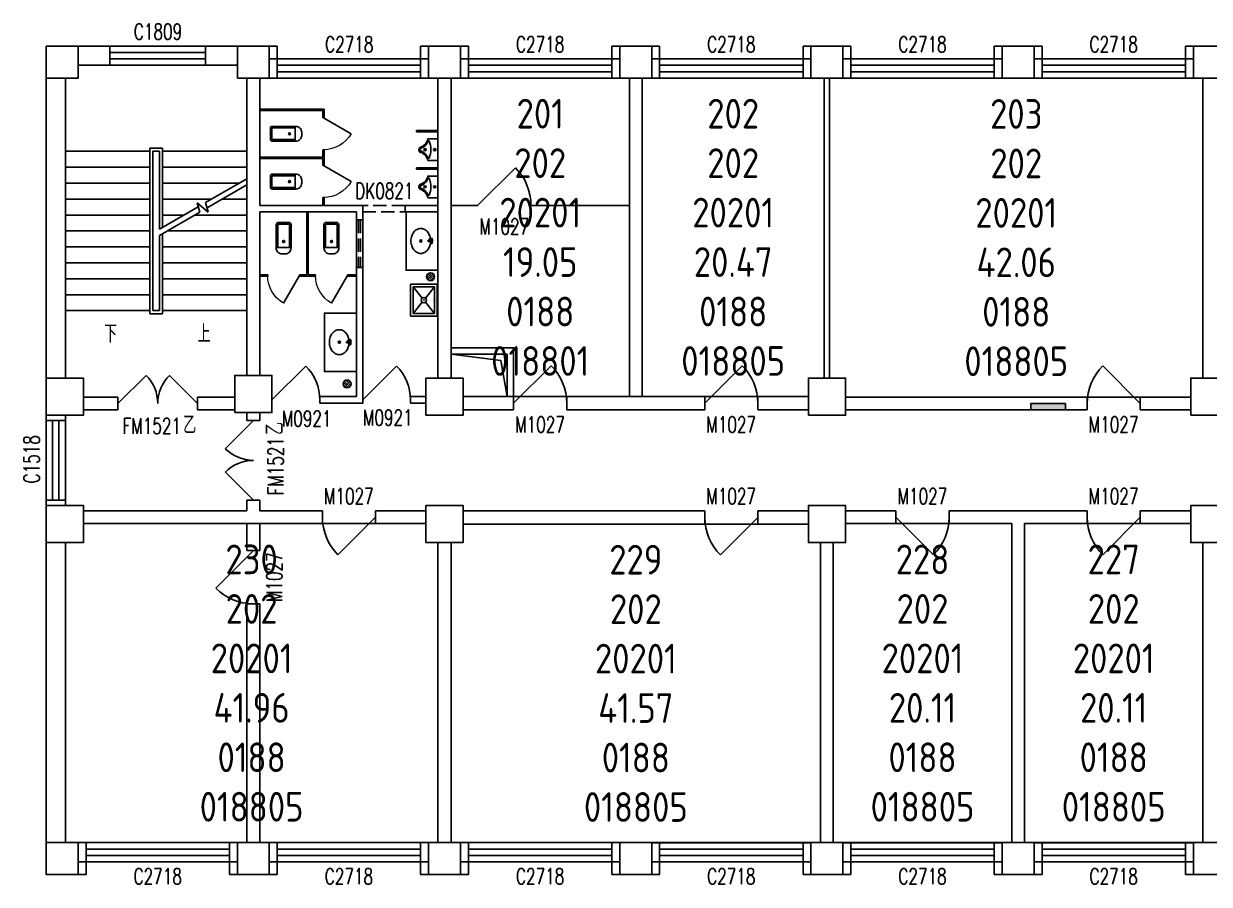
# Model space of a CAD drawing. Extents: x 9002 to 103626, y 51795 to 75438.
# Drawn here: x 9002 to 31326, y 58766 to 74973 of the extents above; entities that cross this region are included whole.
import ezdxf

# ---------------------------------------------------------------- set-up
doc = ezdxf.new("R2010")
doc.units = 0
doc.header["$LTSCALE"] = 1000
doc.header["$MEASUREMENT"] = 0
doc.linetypes.add('DASH', pattern=[0.35, 0.25, -0.1])
for name, color, linetype in [('body', 30, 'Continuous'), ('GROS', 6, 'Continuous'), ('RM', 4, 'Continuous'), ('RM$', 5, 'Continuous'), ('RM$TXT', 5, 'Continuous')]:
    doc.layers.add(name, color=color, linetype=linetype)
doc.layers.get('0').freeze()
doc.styles.add('_TCH_DIM', font='SIMPLEX', dxfattribs={"bigfont": 'GBCBIG'})
doc.styles.add('_TCH_WINDOW', font='SIMPLEX', dxfattribs={"bigfont": 'GBCBIG'})
doc.styles.get("Standard").update_dxf_attribs({"font": 'gbenor.shx', "bigfont": 'gbcbig.shx'})

# ---------------------------------------------------------------- blocks, each defined once
blk = doc.blocks.new('_FZHK')
blk.add_lwpolyline([(-0.5, -0.5), (0.5, -0.5), (0.5, 0.5), (-0.5, 0.5)], close=True)
blk = doc.blocks.new('$DorLib2D$00000114')
at = {"color": 0}
blk.add_line((0.5, 0), (-0.207, 0.707), dxfattribs=at)
blk.add_arc((0.5, 0), 1, 135, 180, dxfattribs=at)
blk = doc.blocks.new('$WINLIB2D$00000001')
at = {"color": 0}
for points in [[(-0.5, 0.5), (-0.5, -0.5)], [(-0.5, 0.5), (0.5, 0.5)], [(0.5, -0.5), (0.5, 0.5)], [(0.5, 0.1667), (-0.5, 0.1667)], [(0.5, -0.1667), (-0.5, -0.1667)], [(-0.5, -0.5), (0.5, -0.5)]]:
    blk.add_lwpolyline(points, dxfattribs=at)
blk = doc.blocks.new('$DorLib2D$00000116')
at = {"color": 0}
for p, q in [((-0.5, 0), (-0.146, 0.354)), ((0.5, 0), (0.146, 0.354))]:
    blk.add_line(p, q, dxfattribs=at)
for centre, start, end in [((-0.5, 0), 0, 45), ((0.5, 0), 135, 180)]:
    blk.add_arc(centre, 0.5, start, end, dxfattribs=at)
blk = doc.blocks.new('$lvtry$00000201')
at = {"color": 0}
for p, q in [((100, -30, 0), (-100, -30, 0)), ((110, -470, 0), (110, -40, 0)), ((140, -470, 0), (-140, -470, 0))]:
    blk.add_line(p, q, dxfattribs=at)
at = {"color": 0, "elevation": 0}
blk.add_lwpolyline([(140, -40, 0.414214), (100, 0), (-100, 0, 0.414214), (-140, -40), (-140, -480, 0.414214), (-30, -590), (30, -590, 0.414214), (140, -480)], format="xyb", close=True, dxfattribs=at)
blk.add_lwpolyline([(-110, -40), (-110, -470)], dxfattribs=at)
at = {"color": 0}
blk.add_circle((0, -359, 0), 20, dxfattribs=at)
for centre, start, end in [((-100, -40, 0), 90, 180), ((100, -40, 0), 0, 90)]:
    blk.add_arc(centre, 10, start, end, dxfattribs=at)
for p in [(0, 0, 0), (0, -359, 0)]:
    blk.add_point(p, dxfattribs=at)
blk = doc.blocks.new('$TCHSYS$APDOOR2D')
blk.add_line((0.5, 0), (0, 0.866))
at = {"lineweight": 13}
blk.add_arc((0.5, 0), 1, 120, 180, dxfattribs=at)
blk = doc.blocks.new('$lvtry$00000222')
at = {"color": 0, "elevation": 0}
blk.add_lwpolyline([(-205, -191), (-205, 0), (205, 0), (205, -191, 0.268068), (51, -323, -0.317765), (0, -360, -0.317765), (-51, -323, 0.268068)], format="xyb", close=True, dxfattribs=at)
at = {"color": 0}
for centre in [(0, -60, 0), (0, -242, 0)]:
    blk.add_circle(centre, 20, dxfattribs=at)
for centre, radius, start, end in [((-152, -175, 0), 10, 114.1084, 248.1394), ((5, -526, 0), 395, 66.6675, 114.1084), ((-243, -401, 0), 233, 19.2639, 68.1394), ((243, -401, 0), 233, 110.4941, 160.7361), ((158, -173, 0), 10, 290.4941, 66.6675), ((0, -316, 0), 24, 199.2639, 269.4998), ((0, -316, 0), 24, 270.5002, 340.7361)]:
    blk.add_arc(centre, radius, start, end, dxfattribs=at)
for p in [(0, -60, 0), (0, -242, 0)]:
    blk.add_point(p, dxfattribs=at)
blk = doc.blocks.new('$lvtry$00000191')
at = {"color": 0}
for p, q in [((-250, -50, 0), (-39, -219, 0)), ((39, -219, 0), (250, -50, 0)), ((-250, -450, 0), (-39, -281, 0)), ((39, -281, 0), (250, -450, 0))]:
    blk.add_line(p, q, dxfattribs=at)
at = {"color": 0, "elevation": 0}
for points in [[(300, -500), (300, 0), (-300, 0), (-300, -500)], [(250, -450), (250, -50), (-250, -50), (-250, -450)]]:
    blk.add_lwpolyline(points, close=True, dxfattribs=at)
at = {"color": 0}
blk.add_circle((0, -250, 0), 50, dxfattribs=at)
for p in [(0, -50, 0), (0, -250, 0)]:
    blk.add_point(p, dxfattribs=at)
blk = doc.blocks.new('$lvtry$00000171')
for p, q in [((-74, 11), (-11, 74)), ((-70, -27), (27, 70)), ((-53, -53), (53, 53)), ((-27, -70), (70, 27)), ((11, -74), (74, -11))]:
    blk.add_line(p, q)
blk.add_circle((0, 0), 75)
blk.add_point((0, 0))
blk = doc.blocks.new('$lvtry$00000194')
at = {"color": 0}
for p, q in [((-17, -27), (-17, -17)), ((17, -27), (17, -17))]:
    blk.add_line(p, q, dxfattribs=at)
blk.add_lwpolyline([(14, -39, -0.067374), (92, -53, -0.088152), (166, -93, -0.105269), (218, -155, -0.121685), (235, -224, -0.121685), (218, -292, -0.105269), (166, -355, -0.088152), (92, -394, -0.078966), (0, -409, -0.078966), (-92, -394, -0.088152), (-166, -355, -0.105269), (-218, -292, -0.121685), (-235, -224, -0.121685), (-218, -155, -0.105269), (-166, -93, -0.088152), (-92, -53, -0.059935), (-23, -40, -0.059935)], format="xyb", dxfattribs=at)
for centre, radius in [((0, -221), 20), ((0, -27), 16.7), ((0, -221), 15)]:
    blk.add_circle(centre, radius, dxfattribs=at)
for centre, radius, start, end in [((0, -17), 16.7, 0, 180), ((-40, -17), 10.1, 106.6096, 258.1648), ((-64, 250), 259, 274.7069, 282.3732), ((-75, -197), 173, 71.36, 79.1873), ((-29, -63), 6.77, 155.344, 308.3224), ((-171, 35), 166, 324.8411, 338.1337), ((-171, 35), 170, 324.8411, 331.3523), ((-29, -63), 3.37, 155.344, 308.3224), ((100, -178), 170, 132.3141, 138.8253), ((100, -178), 166, 125.5327, 138.8253), ((-12, -42), 10.6, 201.8924, 261.774), ((-381, -99), 372, 2.3982, 6.7627), ((0, -80), 9.9, 201.7837, 338.2163), ((64, 250), 259, 257.6268, 265.2931), ((381, -99), 372, 170.1008, 177.6018), ((75, -197), 173, 100.8127, 110.4191), ((40, -17), 10.1, 281.8352, 73.3904)]:
    blk.add_arc(centre, radius, start, end, dxfattribs=at)
for p in [(0, -27), (0, -221)]:
    blk.add_point(p, dxfattribs=at)

msp = doc.modelspace()

# ---------------------------------------------------------------- hatches: boundary and pattern name
at = {"layer": 'body'}
msp.add_hatch(color=30, dxfattribs=at).paths.add_polyline_path([(28616, 67820), (27966, 67820), (27966, 67700), (28616, 67700)])

# ---------------------------------------------------------------- linework, layer by layer
at = {"layer": 'body', "color": 30}
for p, q in [((10626, 74550), (10026, 74550)), ((10626, 74190), (10626, 74550)), ((13026, 74550), (12426, 74550)), ((12426, 74550), (12426, 74190)), ((13776, 74550), (13626, 74550)), ((13776, 74310), (13776, 74550)), ((16626, 74550), (16476, 74550)), ((16476, 74550), (16476, 74310)), ((17376, 74550), (17226, 74550)), ((17376, 74310), (17376, 74550)), ((20226, 74550), (20076, 74550)), ((20076, 74550), (20076, 74310)), ((20976, 74550), (20826, 74550)), ((20976, 74310), (20976, 74550)), ((23826, 74550), (23676, 74550)), ((23676, 74550), (23676, 74310)), ((24576, 74550), (24426, 74550)), ((24576, 74310), (24576, 74550)), ((27426, 74550), (27276, 74550)), ((27276, 74550), (27276, 74310)), ((28176, 74550), (28026, 74550)), ((28176, 74310), (28176, 74550)), ((31026, 74550), (30876, 74550)), ((30876, 74550), (30876, 74310)), ((10026, 74190), (10626, 74190)), ((13026, 74190), (10026, 74190)), ((12426, 74190), (13026, 74190)), ((13776, 74310), (13626, 74310)), ((13776, 73950), (13776, 74310)), ((16626, 74310), (16476, 74310)), ((16476, 74310), (16476, 73950)), ((17376, 74310), (17226, 74310)), ((17376, 73950), (17376, 74310)), ((20226, 74310), (20076, 74310)), ((20076, 74310), (20076, 73950)), ((20976, 74310), (20826, 74310)), ((20976, 73950), (20976, 74310)), ((23826, 74310), (23676, 74310)), ((23676, 74310), (23676, 73950)), ((24576, 74310), (24426, 74310)), ((24576, 73950), (24576, 74310)), ((27426, 74310), (27276, 74310)), ((27276, 74310), (27276, 73950)), ((28176, 74310), (28026, 74310)), ((28176, 73950), (28176, 74310)), ((31026, 74310), (30876, 74310)), ((30876, 74310), (30876, 73950)), ((9426, 73950), (9426, 68300)), ((9786, 73950), (9786, 68300)), ((9786, 73950), (9786, 72570)), ((13206, 72570), (13206, 73950)), ((13206, 73950), (13206, 71550)), ((13446, 73950), (13446, 71550)), ((13626, 73950), (13776, 73950)), ((16476, 73950), (16626, 73950)), ((16801, 73950), (16801, 71550)), ((17051, 73950), (17051, 71550)), ((17226, 73950), (17376, 73950)), ((20076, 73950), (20226, 73950)), ((20406, 67950), (20406, 73950)), ((20646, 67950), (20646, 73950)), ((20826, 73950), (20976, 73950)), ((23676, 73950), (23826, 73950)), ((24426, 73950), (24576, 73950)), ((27276, 73950), (27426, 73950)), ((28026, 73950), (28176, 73950)), ((30876, 73950), (31026, 73950)), ((31206, 68300), (31206, 73950)), ((13446, 73362), (14658, 73362)), ((13446, 73362), (13446, 73337)), ((13446, 73337), (14633, 73337)), ((14633, 73337), (14633, 73200)), ((14658, 73200), (14658, 73362)), ((14633, 73200), (14658, 73200)), ((16801, 72962), (16401, 72962)), ((16401, 72937), (16401, 72962)), ((16801, 72937), (16401, 72937)), ((16801, 72937), (16801, 72962)), ((9786, 72570), (9786, 69570)), ((11376, 72570), (9786, 72570)), ((9786, 72570), (11376, 72570)), ((11616, 72630), (11376, 72630)), ((11376, 72630), (11376, 69510)), ((11436, 72570), (11436, 69570)), ((11556, 72570), (11436, 72570)), ((11436, 72570), (11436, 69570)), ((11436, 72570), (11556, 72570)), ((11556, 71101), (11556, 72570)), ((11556, 71101), (11556, 72570)), ((11616, 71136), (11616, 72630)), ((11616, 72570), (13206, 72570)), ((11616, 72570), (13206, 72570)), ((13206, 72054), (13206, 72570)), ((14658, 72600), (14633, 72600)), ((14633, 72600), (14633, 72462)), ((14658, 72450), (14658, 72600)), ((13446, 72462), (14633, 72462)), ((13446, 72462), (13446, 72437)), ((13446, 72437), (14633, 72437)), ((14633, 72437), (14633, 72300)), ((14658, 72300), (14658, 72450)), ((11376, 72270), (9786, 72270)), ((11616, 72270), (13206, 72270)), ((14633, 72300), (14658, 72300)), ((16801, 72262), (16401, 72262)), ((16401, 72237), (16401, 72262)), ((16801, 72237), (16401, 72237)), ((16801, 72237), (16801, 72262)), ((11376, 71970), (9786, 71970)), ((11616, 71970), (13060, 71970)), ((12428, 71605), (13206, 72054)), ((12455, 71505), (13206, 71938)), ((13206, 69570), (13206, 71938)), ((11376, 71670), (9786, 71670)), ((11616, 71670), (12540, 71670)), ((12740, 71670), (13206, 71670)), ((14658, 71700), (14633, 71700)), ((14633, 71700), (14633, 71550)), ((14658, 71550), (14658, 71700)), ((11556, 71101), (12289, 71525)), ((12316, 71425), (12270, 71597)), ((12270, 71597), (12476, 71424)), ((12476, 71424), (12428, 71605)), ((13206, 71550), (13206, 68350)), ((14646, 71550), (13446, 71550)), ((15265, 71550), (14646, 71550)), ((15385, 71550), (15265, 71550)), ((15385, 71430), (15385, 71550)), ((16801, 71550), (16185, 71550)), ((16185, 71550), (16185, 71430)), ((16801, 71550), (16801, 68300)), ((17051, 71550), (17051, 68300)), ((11376, 71370), (9786, 71370)), ((11556, 70986), (12316, 71425)), ((11616, 71370), (12021, 71370)), ((12221, 71370), (13206, 71370)), ((13446, 71430), (13446, 68350)), ((14646, 71430), (13446, 71430)), ((14333, 71430), (14333, 70242)), ((14358, 71430), (14333, 71430)), ((14358, 71430), (14358, 70242)), ((15265, 71430), (14646, 71430)), ((15265, 71430), (15265, 70230)), ((15385, 71430), (15385, 70230)), ((16185, 71430), (16801, 71430)), ((11376, 71070), (9786, 71070)), ((11616, 69510), (11616, 71020)), ((11701, 71070), (13206, 71070)), ((11376, 70770), (9786, 70770)), ((11556, 69570), (11556, 70986)), ((11556, 69570), (11556, 70986)), ((11616, 70770), (13206, 70770)), ((11376, 70470), (9786, 70470)), ((11616, 70470), (13206, 70470)), ((11376, 70170), (9786, 70170)), ((11616, 70170), (13206, 70170)), ((13596, 70242), (13446, 70242)), ((13446, 70242), (13446, 70217)), ((13446, 70217), (13596, 70217)), ((13596, 70217), (13596, 70242)), ((14333, 70242), (14196, 70242)), ((14196, 70242), (14196, 70217)), ((14196, 70217), (14346, 70217)), ((14346, 70217), (14496, 70217)), ((14496, 70242), (14358, 70242)), ((14496, 70217), (14496, 70242)), ((15265, 70242), (15096, 70242)), ((15096, 70242), (15096, 70217)), ((15096, 70217), (15265, 70217)), ((15265, 70230), (15265, 67950)), ((15385, 70230), (15385, 67950)), ((11376, 69870), (9786, 69870)), ((11616, 69870), (13206, 69870)), ((11376, 69570), (9786, 69570)), ((11376, 69510), (11616, 69510)), ((11436, 69570), (11556, 69570)), ((11556, 69570), (11436, 69570)), ((11616, 69570), (13206, 69570)), ((18226, 68870), (17051, 68870)), ((17051, 68750), (17051, 68870)), ((18226, 67950), (18226, 68870)), ((18106, 68750), (17051, 68750)), ((18106, 67950), (18106, 68750)), ((10776, 67940), (10126, 67940)), ((10776, 67700), (10776, 67940)), ((12976, 67940), (12276, 67940)), ((12276, 67940), (12276, 67700)), ((15265, 67950), (14576, 67950)), ((14576, 67950), (14576, 67830)), ((15385, 67830), (15385, 67950)), ((16576, 67950), (16285, 67950)), ((16285, 67950), (16285, 67830)), ((17276, 67950), (18106, 67950)), ((18226, 67950), (18106, 67950)), ((18226, 67700), (18226, 67950)), ((20526, 67950), (19226, 67950)), ((19226, 67950), (19226, 67700)), ((21826, 67950), (20526, 67950)), ((21826, 67700), (21826, 67950)), ((23776, 67950), (22826, 67950)), ((22826, 67950), (22826, 67700)), ((29026, 67940), (24476, 67940)), ((29026, 67700), (29026, 67940)), ((30976, 67940), (30026, 67940)), ((30026, 67940), (30026, 67700)), ((10126, 67700), (10776, 67700)), ((12276, 67700), (12976, 67700)), ((13206, 67650), (13206, 67500)), ((13446, 67500), (13446, 67650)), ((14576, 67830), (15265, 67830)), ((15265, 67830), (15385, 67830)), ((16285, 67830), (16576, 67830)), ((17276, 67700), (18106, 67700)), ((18106, 67700), (18226, 67700)), ((19226, 67700), (20526, 67700)), ((20526, 67700), (21826, 67700)), ((22826, 67700), (23776, 67700)), ((24476, 67700), (29026, 67700)), ((30026, 67700), (30976, 67700)), ((9426, 67600), (9426, 67500)), ((9426, 67500), (9786, 67500)), ((9786, 67500), (9786, 67600)), ((13206, 67500), (13446, 67500)), ((9786, 66000), (9426, 66000)), ((9426, 66000), (9426, 65900)), ((9786, 65900), (9786, 66000)), ((13446, 66000), (13206, 66000)), ((13206, 66000), (13206, 65800)), ((13446, 65800), (13446, 66000)), ((10126, 65800), (13206, 65800)), ((14626, 65800), (13446, 65800)), ((14626, 65560), (14626, 65800)), ((16576, 65800), (15626, 65800)), ((15626, 65800), (15626, 65560)), ((21826, 65800), (17276, 65800)), ((21826, 65550), (21826, 65800)), ((23776, 65800), (22826, 65800)), ((22826, 65800), (22826, 65550)), ((25426, 65800), (24476, 65800)), ((25426, 65560), (25426, 65800)), ((27726, 65800), (26426, 65800)), ((26426, 65800), (26426, 65560)), ((29026, 65800), (27726, 65800)), ((29026, 65560), (29026, 65800)), ((30976, 65800), (30026, 65800)), ((30026, 65800), (30026, 65560)), ((10126, 65560), (13206, 65560)), ((13206, 65560), (13206, 65050)), ((13446, 65050), (13446, 65560)), ((13446, 65560), (14626, 65560)), ((15626, 65560), (16576, 65560)), ((17276, 65550), (21826, 65550)), ((22826, 65550), (23776, 65550)), ((24476, 65560), (25426, 65560)), ((26426, 65560), (27606, 65560)), ((27606, 59550), (27606, 65560)), ((27846, 65560), (29026, 65560)), ((27846, 59550), (27846, 65560)), ((30026, 65560), (30976, 65560)), ((9426, 65200), (9426, 59550)), ((9786, 65200), (9786, 59550)), ((16801, 65200), (16801, 59550)), ((17051, 65200), (17051, 59550)), ((24006, 59550), (24006, 65200)), ((24246, 59550), (24246, 65200)), ((31206, 59550), (31206, 65200)), ((13206, 65050), (13446, 65050)), ((13446, 64050), (13206, 64050)), ((13206, 64050), (13206, 59550)), ((13446, 59550), (13446, 64050)), ((10176, 59550), (10026, 59550)), ((10176, 59190), (10176, 59550)), ((13026, 59550), (12876, 59550)), ((12876, 59550), (12876, 59190)), ((13776, 59550), (13626, 59550)), ((13776, 59190), (13776, 59550)), ((16626, 59550), (16476, 59550)), ((16476, 59550), (16476, 59190)), ((17376, 59550), (17226, 59550)), ((17376, 59190), (17376, 59550)), ((20226, 59550), (20076, 59550)), ((20076, 59550), (20076, 59190)), ((20976, 59549), (20826, 59549)), ((20976, 59189), (20976, 59549)), ((23826, 59549), (23676, 59549)), ((23676, 59549), (23676, 59189)), ((24576, 59549), (24426, 59549)), ((24576, 59189), (24576, 59549)), ((27426, 59549), (27276, 59549)), ((27276, 59549), (27276, 59189)), ((28176, 59549), (28026, 59549)), ((28176, 59189), (28176, 59549)), ((31026, 59549), (30876, 59549)), ((30876, 59549), (30876, 59189)), ((10026, 59190), (10176, 59190)), ((10176, 58950), (10176, 59190)), ((12876, 59190), (13026, 59190)), ((12876, 59189), (12876, 58950)), ((13626, 59190), (13776, 59190)), ((13776, 59189), (13626, 59189)), ((13776, 58950), (13776, 59189)), ((16476, 59190), (16626, 59190)), ((16476, 59190), (16476, 58950)), ((17226, 59190), (17376, 59190)), ((17376, 58950), (17376, 59190)), ((20076, 59190), (20226, 59190)), ((20076, 59190), (20076, 58950)), ((20826, 59189), (20976, 59189)), ((20976, 58950), (20976, 59189)), ((23676, 59189), (23826, 59189)), ((23676, 59189), (23676, 58950)), ((24426, 59189), (24576, 59189)), ((24576, 58950), (24576, 59189)), ((27276, 59189), (27426, 59189)), ((27276, 59189), (27276, 58950)), ((28026, 59189), (28176, 59189)), ((28176, 58950), (28176, 59189)), ((30876, 59189), (31026, 59189)), ((30876, 59189), (30876, 58950)), ((10026, 58950), (10176, 58950)), ((12876, 58950), (13026, 58950)), ((13626, 58950), (13776, 58950)), ((16476, 58950), (16626, 58950)), ((17226, 58950), (17376, 58950)), ((20076, 58950), (20226, 58950)), ((20826, 58950), (20976, 58950)), ((23676, 58950), (23826, 58950)), ((24426, 58950), (24576, 58950)), ((27276, 58950), (27426, 58950)), ((28026, 58950), (28176, 58950)), ((30876, 58950), (31026, 58950))]:
    msp.add_line(p, q, dxfattribs=at)
at = {"layer": 'body', "color": 30, "linetype": 'DASH'}
for p, q in [((16185, 71550), (15385, 71550)), ((15385, 71280, 900), (15265, 71280, 900)), ((15305, 71280, 900), (15305, 70380, 900)), ((15345, 71280, 900), (15345, 70380, 900)), ((15385, 71430), (16185, 71430)), ((15385, 70380, 900), (15265, 70380, 900))]:
    msp.add_line(p, q, dxfattribs=at)
at = {"layer": 'body'}
for p, q in [((17051, 71550), (17556, 71550)), ((18553, 71550), (20406, 71550))]:
    msp.add_line(p, q, dxfattribs=at)
at = {"layer": 'body', "color": 30}
for points in [[(24076, 68300), (24076, 73950), (24176, 73950), (24176, 68300)], [(17051, 68750), (17983, 68631), (18106, 67950)], [(27966, 67700), (27966, 67820), (28616, 67820), (28616, 67700)]]:
    msp.add_lwpolyline(points, dxfattribs=at)
for points in [[(10611, 69420, 0, 0, 0), (10611, 73380, 0, 0, 0), (12381, 73380, 0, 0, 0), (12381, 71970, 80, 0, 0), (12381, 71670, 0, 0, 0)], [(12381, 69420, 0, 0, 0), (12381, 71070, 80, 0, 0), (12381, 71370, 0, 0, 0)]]:
    msp.add_lwpolyline(points, format="xyseb", dxfattribs=at)
for points in [[(16801, 70330), (16801, 71430), (16201, 71430), (16201, 70330)], [(15265, 68423), (15265, 69523), (14665, 69523), (14665, 68423)]]:
    msp.add_lwpolyline(points, close=True, dxfattribs=at)
at = {"layer": 'GROS'}
msp.add_lwpolyline([(31626, 74550), (31026, 74550), (31026, 74310), (28026, 74310), (28026, 74550), (27426, 74550), (27426, 74310), (24426, 74310), (24426, 74550), (23826, 74550), (23826, 74310), (20826, 74310), (20826, 74550), (20226, 74550), (20226, 74310), (17226, 74310), (17226, 74550), (16626, 74550), (16626, 74310), (13626, 74310), (13626, 74550), (9426, 74550), (9426, 58950), (10026, 58950), (10026, 59190), (13026, 59190), (13026, 58950), (13626, 58950), (13626, 59189), (16626, 59190), (16626, 58950), (17226, 58950), (17226, 59190), (20226, 59190), (20226, 58950), (20826, 58950), (20826, 59189), (23826, 59189), (23826, 58950), (24426, 58950), (24426, 59189), (27426, 59189), (27426, 58950), (28026, 58950), (28026, 59189), (31026, 59189), (31026, 58950), (31626, 58950)], dxfattribs=at)
at = {"layer": 'RM', "color": 4, "ltscale": 20}
msp.add_lwpolyline([(24176, 73950), (24076, 73950)], dxfattribs=at)
at = {"layer": 'RM$'}
for points in [[(20406, 73950), (20406, 67950), (18226, 67950), (18226, 68870), (17051, 68870), (17051, 73950), (20406, 73950)], [(30976, 68300), (31206, 68300), (31206, 73950), (27846, 73950), (27606, 73950), (24176, 73950), (24176, 68300), (24476, 68300), (24476, 67940), (27606, 67940), (27846, 67940), (30976, 67940)], [(9786, 65200), (10126, 65200), (10126, 65550), (10126, 65560), (16576, 65560), (16576, 65200), (16801, 65200), (16801, 59550), (9786, 59550)], [(17276, 65550), (17276, 65200), (17051, 65200), (17051, 59550), (20466, 59550), (20586, 59550), (24006, 59550), (24006, 65200), (23776, 65200), (23776, 65550), (20586, 65550), (20466, 65550)]]:
    msp.add_lwpolyline(points, close=True, dxfattribs=at)
at = {"layer": 'RM$', "ltscale": 20}
msp.add_lwpolyline([(20646, 73950), (20646, 67950), (23776, 67950), (23776, 68300), (24076, 68300), (24076, 73950)], close=True, dxfattribs=at)
at = {"layer": 'RM$'}
for points in [[(24246, 59550), (27606, 59550), (27606, 65560), (24476, 65560), (24476, 65200), (24246, 65200), (24246, 59550)], [(31206, 59550), (27846, 59550), (27846, 65560), (30976, 65560), (30976, 65200), (31206, 65200), (31206, 59550)]]:
    msp.add_lwpolyline(points, dxfattribs=at)

# ---------------------------------------------------------------- block references
at = {"layer": 'body', "color": 30}
ref = msp.add_blockref('$WINLIB2D$00000001', (11526, 74370), dxfattribs=dict(at, xscale=-1800, yscale=360, zscale=360, rotation=180))
ref.add_attrib('A', 'C1809', (11076, 74676), dxfattribs={"color": 30, "height": 297.5, "style": '_TCH_WINDOW', "width": 0.705882})
ref = msp.add_blockref('$WINLIB2D$00000001', (15126, 74130), dxfattribs=dict(at, xscale=2700, yscale=360, zscale=360, rotation=180))
ref.add_attrib('A', 'C2718', (14678, 74436), dxfattribs={"color": 30, "height": 297.5, "style": '_TCH_WINDOW', "width": 0.705882})
ref = msp.add_blockref('$WINLIB2D$00000001', (18726, 74130), dxfattribs=dict(at, xscale=-2700, yscale=360, zscale=360, rotation=180))
ref.add_attrib('A', 'C2718', (18271, 74436), dxfattribs={"color": 30, "height": 297.5, "style": '_TCH_WINDOW', "width": 0.705882})
ref = msp.add_blockref('$WINLIB2D$00000001', (22326, 74130), dxfattribs=dict(at, xscale=-2700, yscale=360, zscale=360, rotation=180))
ref.add_attrib('A', 'C2718', (21871, 74436), dxfattribs={"color": 30, "height": 297.5, "style": '_TCH_WINDOW', "width": 0.705882})
ref = msp.add_blockref('$WINLIB2D$00000001', (25926, 74130), dxfattribs=dict(at, xscale=-2700, yscale=360, zscale=360, rotation=180))
ref.add_attrib('A', 'C2718', (25471, 74436), dxfattribs={"color": 30, "height": 297.5, "style": '_TCH_WINDOW', "width": 0.705882})
ref = msp.add_blockref('$WINLIB2D$00000001', (29526, 74130), dxfattribs=dict(at, xscale=-2700, yscale=360, zscale=360, rotation=180))
ref.add_attrib('A', 'C2718', (29071, 74436), dxfattribs={"color": 30, "height": 297.5, "style": '_TCH_WINDOW', "width": 0.705882})
for name, p, xscale, yscale, zscale in [('_FZHK', (9726, 74250), 600, 600, 600), ('_FZHK', (13326, 74250), 600, 600, 600), ('_FZHK', (16926, 74250), 600, 600, 600), ('_FZHK', (20526, 74250), 600, 600, 600), ('_FZHK', (24126, 74250), 600, 600, 600), ('_FZHK', (27726, 74250), 600, 600, 600), ('_FZHK', (31326, 74250), 600, 600, 600), ('$TCHSYS$APDOOR2D', (13896, 70230), 600, -600, 25), ('$TCHSYS$APDOOR2D', (14796, 70230), 600, -600, 25), ('_FZHK', (13326, 68000), 700, 700, 700), ('_FZHK', (9776, 67950), 700, 700, 700), ('_FZHK', (16926, 67950), 700, 700, 700), ('_FZHK', (24126, 67950), 700, 700, 700), ('_FZHK', (31326, 67950), 700, 700, 700), ('_FZHK', (9776, 65550), 700, 700, 700), ('_FZHK', (16926, 65550), 700, 700, 700), ('_FZHK', (24126, 65550), 700, 700, 700), ('_FZHK', (31326, 65550), 700, 700, 700), ('_FZHK', (9726, 59250), 600, 600, 600), ('_FZHK', (13326, 59250), 600, 600, 600), ('_FZHK', (16926, 59250), 600, 600, 600), ('_FZHK', (20526, 59250), 600, 600, 600), ('_FZHK', (24126, 59250), 600, 600, 600), ('_FZHK', (27726, 59250), 600, 600, 600), ('_FZHK', (31326, 59250), 600, 600, 600)]:
    msp.add_blockref(name, p, dxfattribs=dict(at, xscale=xscale, yscale=yscale, zscale=zscale))
at = {"layer": 'body', "color": 30, "yscale": -1}
for name, p, rotation in [('$lvtry$00000201', (13646, 72900), 270), ('$lvtry$00000222', (16801, 72600), 90), ('$lvtry$00000201', (13646, 72000), 270), ('$lvtry$00000222', (16801, 71900), 90), ('$lvtry$00000201', (13896, 71230), 180), ('$lvtry$00000201', (14796, 71230), 180), ('$lvtry$00000171', (16664, 70208), 180), ('$lvtry$00000191', (16786, 69767), 90), ('$lvtry$00000171', (15092, 68188), 180)]:
    msp.add_blockref(name, p, dxfattribs=dict(at, rotation=rotation))
at = {"layer": 'body', "color": 30}
for name, p, xscale, yscale, zscale, rotation in [('$TCHSYS$APDOOR2D', (14646, 72900), 600, -600, 25, 90), ('$TCHSYS$APDOOR2D', (14646, 72000), 600, -600, 25, 90), ('$DorLib2D$00000116', (11526, 67820), 1500, -1500, 240, 180), ('$DorLib2D$00000116', (13326, 66750), 1500, 1500, 240, 90)]:
    msp.add_blockref(name, p, dxfattribs=dict(at, xscale=xscale, yscale=yscale, zscale=zscale, rotation=rotation))
ref = msp.add_blockref('$DorLib2D$00000114', (18053, 71553), dxfattribs=dict(at, xscale=-1000, yscale=1000, zscale=100))
ref.add_attrib('A', 'M1027', (17583, 71005), dxfattribs={"color": 30, "height": 297.5, "style": '_TCH_WINDOW', "width": 0.705882})
at = {"layer": 'body', "color": 30, "rotation": 270}
for p in [(16702, 70882), (15167, 68975)]:
    msp.add_blockref('$lvtry$00000194', p, dxfattribs=at)
at = {"layer": 'body', "color": 30}
ref = msp.add_blockref('$DorLib2D$00000114', (14126, 67890), dxfattribs=dict(at, xscale=900, yscale=-900, zscale=120, rotation=180))
ref.add_attrib('A', 'M0921', (13862, 67386), dxfattribs={"color": 30, "height": 297.5, "style": '_TCH_WINDOW', "width": 0.705882})
ref = msp.add_blockref('$DorLib2D$00000114', (15835, 67890), dxfattribs=dict(at, xscale=900, yscale=-900, zscale=120, rotation=180))
ref.add_attrib('A', 'M0921', (15390, 67406), dxfattribs={"color": 30, "height": 297.5, "style": '_TCH_WINDOW', "width": 0.705882})
ref = msp.add_blockref('$DorLib2D$00000114', (18726, 67825), dxfattribs=dict(at, xscale=-1000, yscale=1000, zscale=250))
ref.add_attrib('A', 'M1027', (18256, 67276), dxfattribs={"color": 30, "height": 297.5, "style": '_TCH_WINDOW', "width": 0.705882})
ref = msp.add_blockref('$DorLib2D$00000114', (22326, 67825), dxfattribs=dict(at, xscale=-1000, yscale=1000, zscale=250))
ref.add_attrib('A', 'M1027', (21856, 67276), dxfattribs={"color": 30, "height": 297.5, "style": '_TCH_WINDOW', "width": 0.705882})
ref = msp.add_blockref('$DorLib2D$00000114', (29526, 67820), dxfattribs=dict(at, xscale=1000, yscale=1000, zscale=240))
ref.add_attrib('A', 'M1027', (29056, 67276), dxfattribs={"color": 30, "height": 297.5, "style": '_TCH_WINDOW', "width": 0.705882})
ref = msp.add_blockref('$WINLIB2D$00000001', (9606, 66750), dxfattribs=dict(at, xscale=1500, yscale=360, zscale=360, rotation=270))
ref.add_attrib('A', 'C1518', (9299, 66315), dxfattribs={"color": 30, "height": 297.5, "rotation": 90, "style": '_TCH_WINDOW', "width": 0.705882})
ref = msp.add_blockref('$DorLib2D$00000114', (15126, 65680), dxfattribs=dict(at, xscale=1000, yscale=-1000, zscale=240))
ref.add_attrib('A', 'M1027', (14656, 65926), dxfattribs={"color": 30, "height": 297.5, "style": '_TCH_WINDOW', "width": 0.705882})
ref = msp.add_blockref('$DorLib2D$00000114', (22326, 65675), dxfattribs=dict(at, xscale=-1000, yscale=1000, zscale=250, rotation=180))
ref.add_attrib('A', 'M1027', (21856, 65926), dxfattribs={"color": 30, "height": 297.5, "style": '_TCH_WINDOW', "width": 0.705882})
ref = msp.add_blockref('$DorLib2D$00000114', (25926, 65680), dxfattribs=dict(at, xscale=1000, yscale=1000, zscale=240, rotation=180))
ref.add_attrib('A', 'M1027', (25456, 65926), dxfattribs={"color": 30, "height": 297.5, "style": '_TCH_WINDOW', "width": 0.705882})
ref = msp.add_blockref('$DorLib2D$00000114', (29526, 65680), dxfattribs=dict(at, xscale=-1000, yscale=1000, zscale=240, rotation=180))
ref.add_attrib('A', 'M1027', (29056, 65926), dxfattribs={"color": 30, "height": 297.5, "style": '_TCH_WINDOW', "width": 0.705882})
ref = msp.add_blockref('$DorLib2D$00000114', (13326, 64550), dxfattribs=dict(at, xscale=1000, yscale=1000, zscale=240, rotation=90))
ref.add_attrib('A', 'M1027', (13869, 64080), dxfattribs={"color": 30, "height": 297.5, "rotation": 90, "style": '_TCH_WINDOW', "width": 0.705882})
ref = msp.add_blockref('$WINLIB2D$00000001', (11526, 59370), dxfattribs=dict(at, xscale=-2700, yscale=360, zscale=360))
ref.add_attrib('A', 'C2718', (11071, 58767), dxfattribs={"color": 30, "height": 297.5, "style": '_TCH_WINDOW', "width": 0.705882})
ref = msp.add_blockref('$WINLIB2D$00000001', (15126, 59370), dxfattribs=dict(at, xscale=-2700, yscale=360, zscale=360))
ref.add_attrib('A', 'C2718', (14671, 58766), dxfattribs={"color": 30, "height": 297.5, "style": '_TCH_WINDOW', "width": 0.705882})
ref = msp.add_blockref('$WINLIB2D$00000001', (18726, 59370), dxfattribs=dict(at, xscale=-2700, yscale=360, zscale=360))
ref.add_attrib('A', 'C2718', (18271, 58767), dxfattribs={"color": 30, "height": 297.5, "style": '_TCH_WINDOW', "width": 0.705882})
ref = msp.add_blockref('$WINLIB2D$00000001', (22326, 59369), dxfattribs=dict(at, xscale=-2700, yscale=360, zscale=360))
ref.add_attrib('A', 'C2718', (21871, 58766), dxfattribs={"color": 30, "height": 297.5, "style": '_TCH_WINDOW', "width": 0.705882})
ref = msp.add_blockref('$WINLIB2D$00000001', (25926, 59369), dxfattribs=dict(at, xscale=-2700, yscale=360, zscale=360))
ref.add_attrib('A', 'C2718', (25471, 58766), dxfattribs={"color": 30, "height": 297.5, "style": '_TCH_WINDOW', "width": 0.705882})
ref = msp.add_blockref('$WINLIB2D$00000001', (29526, 59369), dxfattribs=dict(at, xscale=-2700, yscale=360, zscale=360))
ref.add_attrib('A', 'C2718', (29071, 58766), dxfattribs={"color": 30, "height": 297.5, "style": '_TCH_WINDOW', "width": 0.705882})

# ---------------------------------------------------------------- texts
at = {"layer": 'body', "color": 30, "style": '_TCH_WINDOW', "width": 0.705882}
for s, p in [('DK0821', (15243, 71676)), ('FM1521', (10866, 67250))]:
    msp.add_text(s, height=297.5, dxfattribs=at).set_placement(p)
at = {"layer": 'body', "color": 7, "style": '_TCH_DIM'}
for s, p in [('下', (10516, 68965)), ('上', (12276, 68965))]:
    msp.add_text(s, height=338, dxfattribs=at).set_placement(p)
at = {"layer": 'body', "color": 30, "style": '_TCH_WINDOW'}
msp.add_text('乙', height=338, dxfattribs=at).set_placement((12006, 67250))
msp.add_text('乙', height=338, rotation=90, dxfattribs=at).set_placement((13896, 67230))
at = {"layer": 'body', "color": 30, "style": '_TCH_WINDOW', "width": 0.705882}
msp.add_text('FM1521', height=297.5, rotation=90, dxfattribs=at).set_placement((13896, 66090))
at = {"layer": 'RM$TXT', "char_height": 558.8, "attachment_point": 8}
for s, insert in [('201^M^J202^M^J20201^M^J19.05^M^J0188^M^J018801^M^J', (18728, 68342)), ('202^M^J202^M^J20201^M^J20.47^M^J0188^M^J018805^M^J', (22361, 68342)), ('203^M^J202^M^J20201^M^J42.06^M^J0188^M^J018805^M^J', (27691, 68337)), ('230^M^J202^M^J20201^M^J41.96^M^J0188^M^J018805^M^J', (13293, 59947)), ('229^M^J202^M^J20201^M^J41.57^M^J0188^M^J018805^M^J', (20528, 59942)), ('228^M^J202^M^J20201^M^J20.11^M^J0188^M^J018805^M^J', (25926, 59947)), ('227^M^J202^M^J20201^M^J20.11^M^J0188^M^J018805^M^J', (29526, 59947))]:
    msp.add_mtext(s, dxfattribs=dict(at, insert=insert))

doc.saveas('drawing.dxf')
